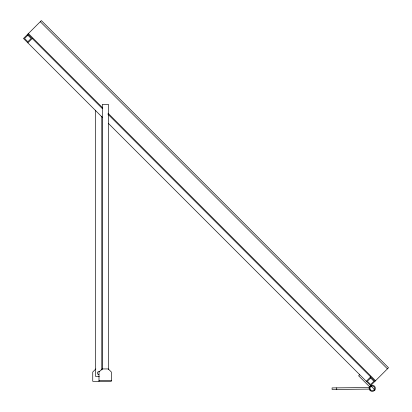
<?xml version="1.0" encoding="UTF-8"?>
<svg xmlns="http://www.w3.org/2000/svg" width="412" height="412" viewBox="0 0 412 412"><rect width="100%" height="100%" fill="white"/><g stroke="black" fill="none" stroke-linecap="round" stroke-linejoin="round"><path stroke-width="0.62" d="M374.606 390.288L374.194 390.7M27.856 42.853L32.229 38.481M95.836 368.941L92.746 372.031L92.746 381.306L111.358 381.306L111.358 372.031L108.268 368.941L102.083 368.941L98.993 372.031L98.993 381.306M359.707 374.704L358.615 375.801L369.543 386.729L388.516 367.751L41.365 20.6L23.484 38.481L102.449 117.451M366.263 381.265L370.635 376.892M99.338 376.475L95.63 376.475L95.63 110.205M98.993 380.534L111.358 380.534M40.273 21.692L387.424 368.843M28.402 33.563L102.562 107.728M108.021 113.187L375.553 380.714M27.856 34.108L102.475 108.727M107.934 114.186L375.008 381.265M108.361 123.363L370.635 385.637M371.073 386.07L375.008 390.01M336.717 387.867L336.733 389.412M108.48 369.399L108.48 104.416L102.294 104.416L102.294 369.399M101.81 116.632L101.81 370.043M98.926 374.642A1.545 1.545 0 0 1 97.438 372.7A1.545 1.545 0 0 1 99.704 371.758M27.856 35.205L24.576 38.481L27.856 41.761L31.132 38.481L27.856 35.205M370.635 377.984L367.355 381.265L370.635 384.54L373.916 381.265L370.635 377.984M369.178 387.563L332.077 387.908L332.098 389.458L369.193 389.108L369.178 387.563M370.656 389.958A2.312 2.312 0 0 0 374.513 388.882A2.312 2.312 0 0 0 371.655 386.08A2.312 2.312 0 0 0 370.656 389.958M370.11 390.514A3.09 3.09 0 0 0 375.27 389.077A3.09 3.09 0 0 0 371.449 385.328A3.09 3.09 0 0 0 370.11 390.514"/></g></svg>
